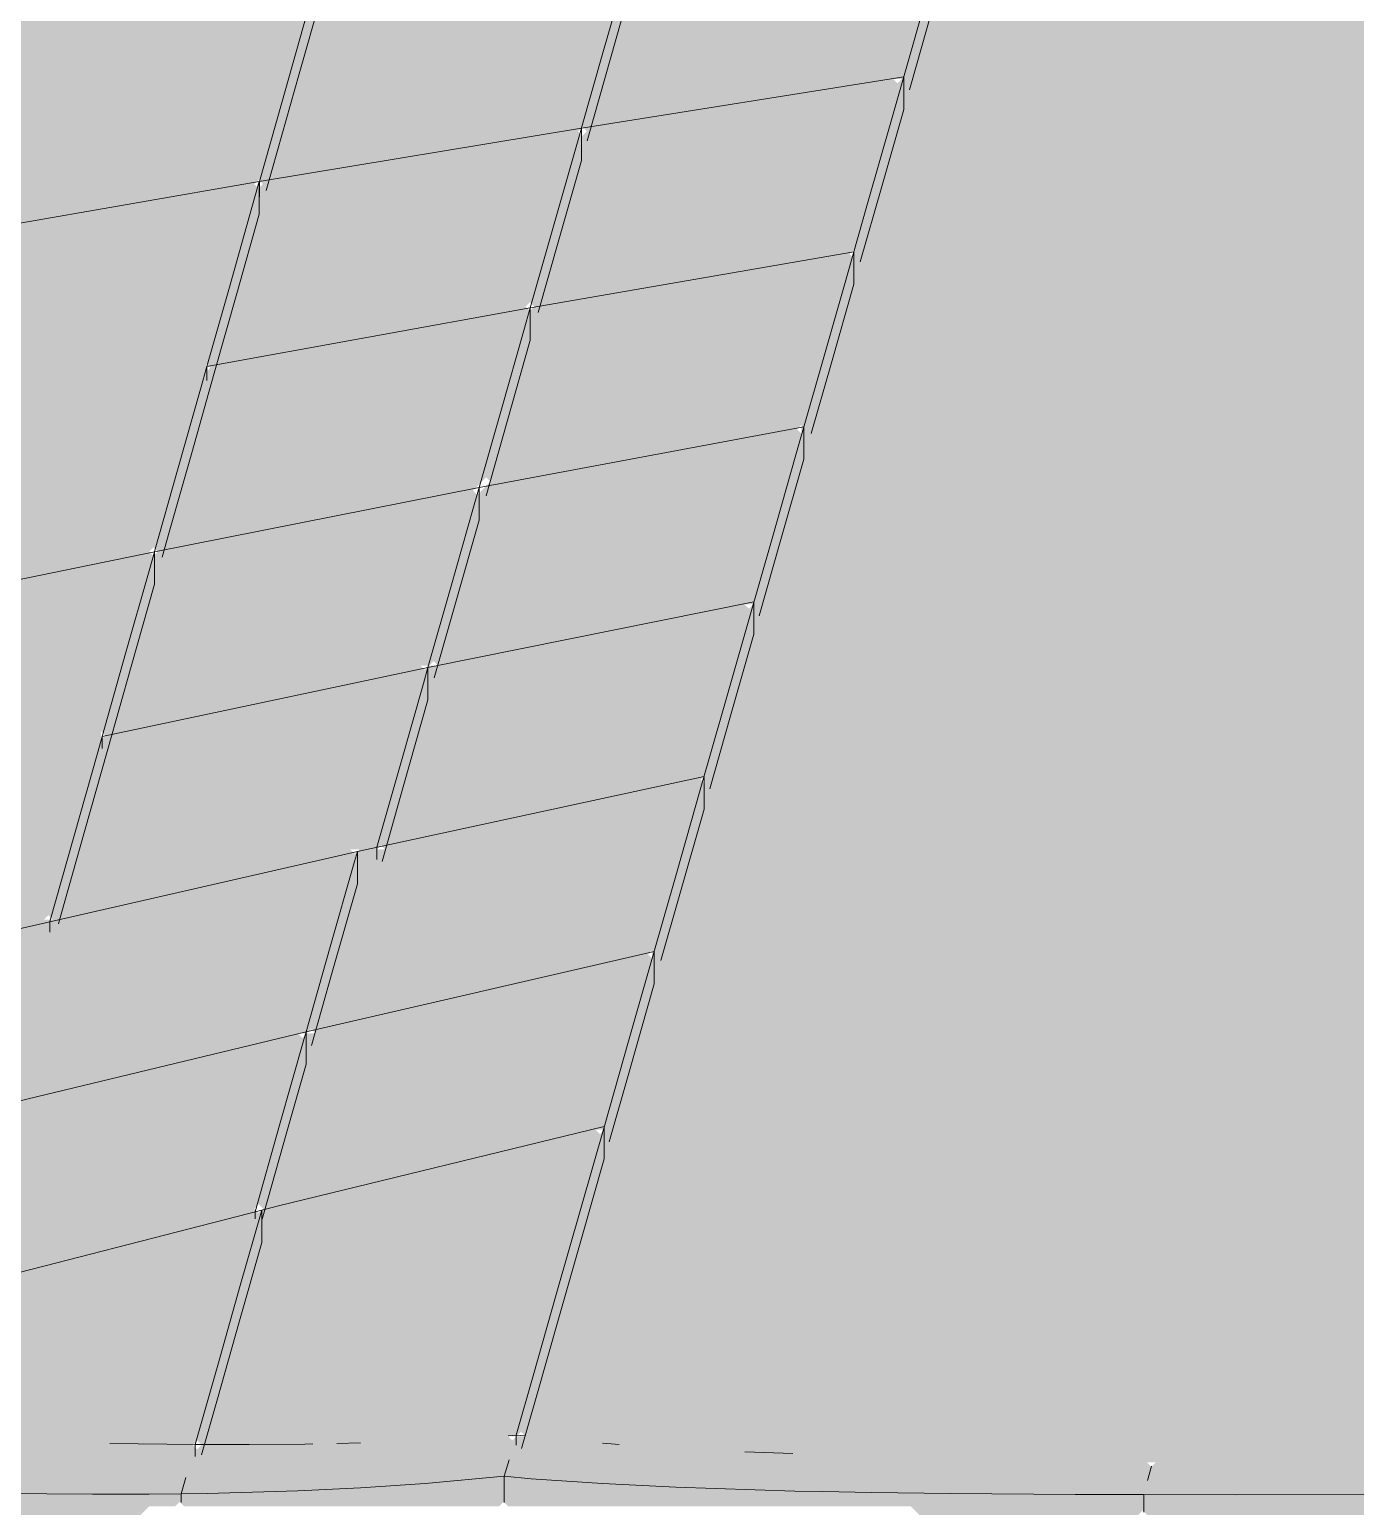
# Model space of a CAD drawing. Header units: millimetres. Extents: x 0 to 84100, y 0 to 59400.
# Drawn here: x 24483 to 25997, y 35242 to 36929 of the extents above; entities that cross this region are included whole.
import ezdxf

# ---------------------------------------------------------------- set-up
doc = ezdxf.new("R2010")
doc.units = ezdxf.units.MM
doc.layers.add('10_見えがかり', color=7, linetype='Continuous', lineweight=13)

msp = doc.modelspace()

# ---------------------------------------------------------------- hatches: boundary and pattern name
at = {"layer": '10_見えがかり', "true_color": 0xbdbdbd}
for points in [[(27194.3, 38448.1), (27194.3, 38438.1), (27184.3, 38428.1), (27184.3, 38398.1), (27174.3, 38388.1), (27174.3, 38358.1), (27164.3, 38348.1), (27164.3, 38328.1), (27154.3, 38318.1), (27154.3, 38288.1), (27144.3, 38278.1), (27144.3, 38248.1), (27134.3, 38238.1), (27134.3, 38208.1), (27124.3, 38198.1), (27124.3, 38178.1), (27114.3, 38168.1), (27114.3, 38138.1), (27104.3, 38128.1), (27104.3, 38098.1), (27094.3, 38088.1), (27094.3, 38058.1), (27084.3, 38048.1), (27084.3, 38018.1), (27074.3, 38008.1), (27074.3, 37988.1), (27064.3, 37978.1), (27064.3, 37948.1), (27054.3, 37938.1), (27054.3, 37908.1), (27044.3, 37898.1), (27044.3, 37868.1), (27034.3, 37858.1), (27034.3, 37838.1), (27024.3, 37828.1), (27024.3, 37798.1), (27014.3, 37788.1), (27014.3, 37758.1), (27004.3, 37748.1), (27004.3, 37718.1), (26994.3, 37708.1), (26994.3, 37688.1), (26984.3, 37678.1), (26984.3, 37648.1), (26974.3, 37638.1), (26974.3, 37608.1), (26964.3, 37598.1), (26964.3, 37568.1), (26954.3, 37558.1), (26954.3, 37538.1), (26944.3, 37528.1), (26944.3, 37498.1), (26934.3, 37488.1), (26934.3, 37458.1), (26924.3, 37448.1), (26924.3, 37418.1), (26914.3, 37408.1), (26914.3, 37388.1), (26904.3, 37378.1), (26904.3, 37348.1), (26894.3, 37338.1), (26894.3, 37308.1), (26884.3, 37298.1), (26884.3, 37268.1), (26874.3, 37258.1), (26874.3, 37238.1), (26864.3, 37228.1), (26864.3, 37198.1), (26854.3, 37188.1), (26854.3, 37158.1), (26844.3, 37148.1), (26844.3, 37118.1), (26834.3, 37108.1), (26834.3, 37088.1), (26824.3, 37078.1), (26824.3, 37048.1), (26814.3, 37038.1), (26814.3, 37008.1), (26804.3, 36998.1), (26804.3, 36968.1), (26794.3, 36958.1), (26794.3, 36928.1), (26784.3, 36918.1), (26784.3, 36898.1), (26774.3, 36888.1), (26774.3, 36858.1), (26764.3, 36848.1), (26764.3, 36818.1), (26754.3, 36808.1), (26754.3, 36778.1), (26744.3, 36768.1), (26744.3, 36748.1), (26734.3, 36738.1), (26734.3, 36708.1), (26724.3, 36698.1), (26724.3, 36668.1), (26714.3, 36658.1), (26714.3, 36628.1), (26704.3, 36618.1), (26704.3, 36598.1), (26694.3, 36588.1), (26694.3, 36558.1), (26684.3, 36548.1), (26684.3, 36518.1), (26674.3, 36508.1), (26674.3, 36478.1), (26664.3, 36468.1), (26664.3, 36448.1), (26654.3, 36438.1), (26654.3, 36408.1), (26644.3, 36398.1), (26644.3, 36368.1), (26634.3, 36358.1), (26634.3, 36328.1), (26624.3, 36318.1), (26624.3, 36298.1), (26614.3, 36288.1), (26614.3, 36258.1), (26604.3, 36248.1), (26604.3, 36218.1), (26594.3, 36208.1), (26594.3, 36178.1), (26584.3, 36168.1), (26584.3, 36148.1), (26574.3, 36138.1), (26574.3, 36108.1), (26564.3, 36098.1), (26564.3, 36068.1), (26554.3, 36058.1), (26554.3, 36028.1), (26544.3, 36018.1), (26544.3, 35998.1), (26534.3, 35988.1), (26534.3, 35958.1), (26524.3, 35948.1), (26524.3, 35918.1), (26514.3, 35908.1), (26514.3, 35878.1), (26504.3, 35868.1), (26504.3, 35838.1), (26494.3, 35828.1), (26494.3, 35808.1), (26484.3, 35798.1), (26484.3, 35768.1), (26474.3, 35758.1), (26474.3, 35728.1), (26464.3, 35718.1), (26464.3, 35688.1), (26454.3, 35678.1), (26454.3, 35658.1), (26444.3, 35648.1), (26444.3, 35618.1), (26434.3, 35608.1), (26434.3, 35578.1), (26424.3, 35568.1), (26424.3, 35538.1), (26414.3, 35528.1), (26414.3, 35508.1), (26404.3, 35498.1), (26404.3, 35468.1), (26394.3, 35458.1), (26394.3, 35428.1), (26384.3, 35418.1), (26389.3, 35413.1), (26399.3, 35423.1), (26499.3, 35423.1), (26509.3, 35433.1), (26539.3, 35433.1), (26544.3, 35428.1), (26534.3, 35418.1), (26534.3, 35398.1), (26524.3, 35388.1), (26524.3, 35358.1), (26514.3, 35348.1), (26514.3, 35318.1), (26499.3, 35303.1), (26219.3, 35303.1), (26209.3, 35293.1), (25589.3, 35293.1), (25579.3, 35303.1), (25249.3, 35303.1), (25239.3, 35313.1), (25109.3, 35313.1), (25099.3, 35323.1), (25049.3, 35323.1), (25044.3, 35328.1), (25044.3, 35358.1), (25054.3, 35368.1), (25054.3, 35388.1), (25064.3, 35398.1), (25064.3, 35428.1), (25074.3, 35438.1), (25074.3, 35458.1), (25084.3, 35468.1), (25084.3, 35498.1), (25094.3, 35508.1), (25094.3, 35528.1), (25104.3, 35538.1), (25104.3, 35568.1), (25114.3, 35578.1), (25114.3, 35598.1), (25124.3, 35608.1), (25124.3, 35638.1), (25134.3, 35648.1), (25134.3, 35668.1), (25144.3, 35678.1), (25144.3, 35708.1), (25154.3, 35718.1), (25154.3, 35738.1), (25164.3, 35748.1), (25164.3, 35778.1), (25174.3, 35788.1), (25174.3, 35808.1), (25184.3, 35818.1), (25184.3, 35848.1), (25194.3, 35858.1), (25194.3, 35878.1), (25204.3, 35888.1), (25204.3, 35918.1), (25214.3, 35928.1), (25214.3, 35948.1), (25224.3, 35958.1), (25224.3, 35988.1), (25234.3, 35998.1), (25234.3, 36018.1), (25244.3, 36028.1), (25244.3, 36058.1), (25254.3, 36068.1), (25254.3, 36088.1), (25264.3, 36098.1), (25264.3, 36128.1), (25274.3, 36138.1), (25274.3, 36158.1), (25284.3, 36168.1), (25284.3, 36198.1), (25294.3, 36208.1), (25294.3, 36228.1), (25304.3, 36238.1), (25304.3, 36268.1), (25314.3, 36278.1), (25314.3, 36298.1), (25324.3, 36308.1), (25324.3, 36338.1), (25334.3, 36348.1), (25334.3, 36368.1), (25344.3, 36378.1), (25344.3, 36408.1), (25354.3, 36418.1), (25354.3, 36438.1), (25364.3, 36448.1), (25364.3, 36478.1), (25374.3, 36488.1), (25374.3, 36508.1), (25384.3, 36518.1), (25384.3, 36548.1), (25394.3, 36558.1), (25394.3, 36578.1), (25404.3, 36588.1), (25404.3, 36618.1), (25414.3, 36628.1), (25414.3, 36648.1), (25424.3, 36658.1), (25424.3, 36688.1), (25434.3, 36698.1), (25434.3, 36718.1), (25444.3, 36728.1), (25444.3, 36758.1), (25454.3, 36768.1), (25454.3, 36798.1), (25464.3, 36808.1), (25464.3, 36828.1), (25474.3, 36838.1), (25474.3, 36868.1), (25484.3, 36878.1), (25484.3, 36898.1), (25494.3, 36908.1), (25494.3, 36938.1), (25504.3, 36948.1), (25504.3, 36968.1), (25514.3, 36978.1), (25514.3, 37008.1), (25524.3, 37018.1), (25524.3, 37038.1), (25534.3, 37048.1), (25534.3, 37078.1), (25544.3, 37088.1), (25544.3, 37108.1), (25554.3, 37118.1), (25554.3, 37148.1), (25564.3, 37158.1), (25564.3, 37178.1), (25574.3, 37188.1), (25574.3, 37218.1), (25584.3, 37228.1), (25584.3, 37248.1), (25594.3, 37258.1), (25594.3, 37288.1), (25604.3, 37298.1), (25604.3, 37318.1), (25614.3, 37328.1), (25614.3, 37358.1), (25624.3, 37368.1), (25624.3, 37388.1), (25634.3, 37398.1), (25634.3, 37428.1), (25644.3, 37438.1), (25644.3, 37458.1), (25654.3, 37468.1), (25654.3, 37498.1), (25664.3, 37508.1), (25664.3, 37528.1), (25674.3, 37538.1), (25674.3, 37568.1), (25684.3, 37578.1), (25684.3, 37598.1), (25694.3, 37608.1), (25694.3, 37638.1), (25704.3, 37648.1), (25704.3, 37668.1), (25714.3, 37678.1), (25714.3, 37708.1), (25724.3, 37718.1), (25724.3, 37738.1), (25734.3, 37748.1), (25734.3, 37778.1), (25744.3, 37788.1), (25744.3, 37808.1), (25754.3, 37818.1), (25754.3, 37848.1), (25764.3, 37858.1), (25764.3, 37878.1), (25774.3, 37888.1), (25774.3, 37918.1), (25784.3, 37928.1), (25784.3, 37948.1), (25794.3, 37958.1), (25794.3, 37988.1), (25804.3, 37998.1), (25804.3, 38018.1), (25814.3, 38028.1), (25814.3, 38058.1), (25824.3, 38068.1), (25824.3, 38088.1), (25834.3, 38098.1), (25834.3, 38128.1), (25844.3, 38138.1), (25844.3, 38158.1), (25854.3, 38168.1), (25854.3, 38198.1), (25864.3, 38208.1), (25864.3, 38228.1), (25874.3, 38238.1), (25874.3, 38268.1), (25884.3, 38278.1), (25884.3, 38298.1), (25894.3, 38308.1), (25894.3, 38338.1), (25904.3, 38348.1), (25904.3, 38368.1), (25914.3, 38378.1), (25914.3, 38408.1), (25924.3, 38418.1), (25924.3, 38428.1), (25929.3, 38433.1), (26169.3, 38433.1), (26179.3, 38443.1), (26909.3, 38443.1), (26919.3, 38453.1), (27189.3, 38453.1)], [(24864.3, 37168.1), (24854.3, 37158.1), (24854.3, 37128.1), (24844.3, 37118.1), (24844.3, 37098.1), (24834.3, 37088.1), (24834.3, 37058.1), (24824.3, 37048.1), (24824.3, 37018.1), (24814.3, 37008.1), (24814.3, 36988.1), (24804.3, 36978.1), (24804.3, 36948.1), (24794.3, 36938.1), (24794.3, 36918.1), (24784.3, 36908.1), (24784.3, 36878.1), (24774.3, 36868.1), (24774.3, 36848.1), (24764.3, 36838.1), (24764.3, 36808.1), (24754.3, 36798.1), (24754.3, 36778.1), (24744.3, 36768.1), (24744.3, 36758.1), (24739.3, 36753.1), (24709.3, 36753.1), (24699.3, 36743.1), (24649.3, 36743.1), (24639.3, 36733.1), (24589.3, 36733.1), (24579.3, 36723.1), (24529.3, 36723.1), (24519.3, 36713.1), (24479.3, 36713.1), (24469.3, 36703.1), (24419.3, 36703.1), (24409.3, 36693.1), (24369.3, 36693.1), (24359.3, 36683.1), (24309.3, 36683.1), (24299.3, 36673.1), (24259.3, 36673.1), (24249.3, 36663.1), (24199.3, 36663.1), (24189.3, 36653.1), (24179.3, 36653.1), (24174.3, 36658.1), (24174.3, 36688.1), (24184.3, 36698.1), (24184.3, 36718.1), (24194.3, 36728.1), (24194.3, 36758.1), (24204.3, 36768.1), (24204.3, 36788.1), (24214.3, 36798.1), (24214.3, 36828.1), (24224.3, 36838.1), (24224.3, 36858.1), (24234.3, 36868.1), (24234.3, 36898.1), (24244.3, 36908.1), (24244.3, 36928.1), (24254.3, 36938.1), (24254.3, 36968.1), (24264.3, 36978.1), (24264.3, 36998.1), (24274.3, 37008.1), (24274.3, 37038.1), (24284.3, 37048.1), (24284.3, 37068.1), (24294.3, 37078.1), (24294.3, 37088.1), (24299.3, 37093.1), (24309.3, 37093.1), (24319.3, 37103.1), (24369.3, 37103.1), (24379.3, 37113.1), (24439.3, 37113.1), (24449.3, 37123.1), (24509.3, 37123.1), (24519.3, 37133.1), (24579.3, 37133.1), (24589.3, 37143.1), (24649.3, 37143.1), (24659.3, 37153.1), (24719.3, 37153.1), (24729.3, 37163.1), (24789.3, 37163.1), (24799.3, 37173.1), (24859.3, 37173.1)], [(25534.3, 37068.1), (25534.3, 37048.1), (25524.3, 37038.1), (25524.3, 37018.1), (25514.3, 37008.1), (25514.3, 36978.1), (25504.3, 36968.1), (25504.3, 36948.1), (25494.3, 36938.1), (25494.3, 36908.1), (25484.3, 36898.1), (25484.3, 36878.1), (25479.3, 36873.1), (25439.3, 36873.1), (25429.3, 36863.1), (25379.3, 36863.1), (25369.3, 36853.1), (25319.3, 36853.1), (25309.3, 36843.1), (25249.3, 36843.1), (25239.3, 36833.1), (25189.3, 36833.1), (25179.3, 36823.1), (25129.3, 36823.1), (25119.3, 36813.1), (25114.3, 36818.1), (25114.3, 36838.1), (25124.3, 36848.1), (25124.3, 36868.1), (25134.3, 36878.1), (25134.3, 36908.1), (25144.3, 36918.1), (25144.3, 36938.1), (25154.3, 36948.1), (25154.3, 36978.1), (25164.3, 36988.1), (25164.3, 37008.1), (25179.3, 37023.1), (25209.3, 37023.1), (25219.3, 37033.1), (25279.3, 37033.1), (25289.3, 37043.1), (25349.3, 37043.1), (25359.3, 37053.1), (25419.3, 37053.1), (25429.3, 37063.1), (25489.3, 37063.1), (25499.3, 37073.1), (25529.3, 37073.1)], [(25174.3, 37018.1), (25164.3, 37008.1), (25164.3, 36988.1), (25154.3, 36978.1), (25154.3, 36948.1), (25144.3, 36938.1), (25144.3, 36918.1), (25134.3, 36908.1), (25134.3, 36878.1), (25124.3, 36868.1), (25124.3, 36848.1), (25114.3, 36838.1), (25114.3, 36818.1), (25109.3, 36813.1), (25069.3, 36813.1), (25059.3, 36803.1), (25009.3, 36803.1), (24999.3, 36793.1), (24949.3, 36793.1), (24939.3, 36783.1), (24889.3, 36783.1), (24879.3, 36773.1), (24829.3, 36773.1), (24819.3, 36763.1), (24759.3, 36763.1), (24749.3, 36753.1), (24744.3, 36758.1), (24744.3, 36768.1), (24754.3, 36778.1), (24754.3, 36798.1), (24764.3, 36808.1), (24764.3, 36838.1), (24774.3, 36848.1), (24774.3, 36868.1), (24784.3, 36878.1), (24784.3, 36908.1), (24794.3, 36918.1), (24794.3, 36938.1), (24804.3, 36948.1), (24804.3, 36958.1), (24819.3, 36973.1), (24869.3, 36973.1), (24879.3, 36983.1), (24939.3, 36983.1), (24949.3, 36993.1), (25009.3, 36993.1), (25019.3, 37003.1), (25069.3, 37003.1), (25079.3, 37013.1), (25139.3, 37013.1), (25149.3, 37023.1), (25169.3, 37023.1)], [(25474.3, 36868.1), (25474.3, 36838.1), (25464.3, 36828.1), (25464.3, 36808.1), (25454.3, 36798.1), (25454.3, 36768.1), (25444.3, 36758.1), (25444.3, 36728.1), (25434.3, 36718.1), (25434.3, 36698.1), (25424.3, 36688.1), (25424.3, 36678.1), (25419.3, 36673.1), (25389.3, 36673.1), (25379.3, 36663.1), (25329.3, 36663.1), (25319.3, 36653.1), (25269.3, 36653.1), (25259.3, 36643.1), (25209.3, 36643.1), (25199.3, 36633.1), (25159.3, 36633.1), (25149.3, 36623.1), (25099.3, 36623.1), (25089.3, 36613.1), (25059.3, 36613.1), (25054.3, 36618.1), (25064.3, 36628.1), (25064.3, 36658.1), (25074.3, 36668.1), (25074.3, 36688.1), (25084.3, 36698.1), (25084.3, 36728.1), (25094.3, 36738.1), (25094.3, 36768.1), (25104.3, 36778.1), (25104.3, 36798.1), (25129.3, 36823.1), (25179.3, 36823.1), (25189.3, 36833.1), (25239.3, 36833.1), (25249.3, 36843.1), (25309.3, 36843.1), (25319.3, 36853.1), (25369.3, 36853.1), (25379.3, 36863.1), (25429.3, 36863.1), (25439.3, 36873.1), (25469.3, 36873.1)], [(25114.3, 36808.1), (25104.3, 36798.1), (25104.3, 36778.1), (25094.3, 36768.1), (25094.3, 36738.1), (25084.3, 36728.1), (25084.3, 36698.1), (25074.3, 36688.1), (25074.3, 36668.1), (25064.3, 36658.1), (25064.3, 36628.1), (25049.3, 36613.1), (25039.3, 36613.1), (25029.3, 36603.1), (24989.3, 36603.1), (24979.3, 36593.1), (24929.3, 36593.1), (24919.3, 36583.1), (24879.3, 36583.1), (24869.3, 36573.1), (24819.3, 36573.1), (24809.3, 36563.1), (24769.3, 36563.1), (24759.3, 36553.1), (24709.3, 36553.1), (24699.3, 36543.1), (24689.3, 36543.1), (24684.3, 36548.1), (24684.3, 36558.1), (24694.3, 36568.1), (24694.3, 36588.1), (24704.3, 36598.1), (24704.3, 36628.1), (24714.3, 36638.1), (24714.3, 36658.1), (24724.3, 36668.1), (24724.3, 36698.1), (24734.3, 36708.1), (24734.3, 36728.1), (24744.3, 36738.1), (24744.3, 36748.1), (24759.3, 36763.1), (24819.3, 36763.1), (24829.3, 36773.1), (24879.3, 36773.1), (24889.3, 36783.1), (24939.3, 36783.1), (24949.3, 36793.1), (24999.3, 36793.1), (25009.3, 36803.1), (25059.3, 36803.1), (25069.3, 36813.1), (25109.3, 36813.1)], [(24744.3, 36748.1), (24744.3, 36738.1), (24734.3, 36728.1), (24734.3, 36708.1), (24724.3, 36698.1), (24724.3, 36668.1), (24714.3, 36658.1), (24714.3, 36638.1), (24704.3, 36628.1), (24704.3, 36598.1), (24694.3, 36588.1), (24694.3, 36568.1), (24684.3, 36558.1), (24684.3, 36528.1), (24674.3, 36518.1), (24674.3, 36488.1), (24664.3, 36478.1), (24664.3, 36458.1), (24654.3, 36448.1), (24654.3, 36418.1), (24644.3, 36408.1), (24644.3, 36388.1), (24634.3, 36378.1), (24634.3, 36348.1), (24619.3, 36333.1), (24609.3, 36333.1), (24599.3, 36323.1), (24559.3, 36323.1), (24549.3, 36313.1), (24509.3, 36313.1), (24499.3, 36303.1), (24459.3, 36303.1), (24449.3, 36293.1), (24409.3, 36293.1), (24399.3, 36283.1), (24359.3, 36283.1), (24349.3, 36273.1), (24319.3, 36273.1), (24309.3, 36263.1), (24269.3, 36263.1), (24259.3, 36253.1), (24219.3, 36253.1), (24209.3, 36243.1), (24179.3, 36243.1), (24169.3, 36233.1), (24129.3, 36233.1), (24119.3, 36223.1), (24079.3, 36223.1), (24069.3, 36213.1), (24049.3, 36213.1), (24044.3, 36218.1), (24044.3, 36228.1), (24054.3, 36238.1), (24054.3, 36258.1), (24064.3, 36268.1), (24064.3, 36298.1), (24074.3, 36308.1), (24074.3, 36328.1), (24084.3, 36338.1), (24084.3, 36368.1), (24094.3, 36378.1), (24094.3, 36398.1), (24104.3, 36408.1), (24104.3, 36438.1), (24114.3, 36448.1), (24114.3, 36468.1), (24124.3, 36478.1), (24124.3, 36508.1), (24134.3, 36518.1), (24134.3, 36538.1), (24144.3, 36548.1), (24144.3, 36578.1), (24154.3, 36588.1), (24154.3, 36618.1), (24164.3, 36628.1), (24164.3, 36648.1), (24169.3, 36653.1), (24189.3, 36653.1), (24199.3, 36663.1), (24249.3, 36663.1), (24259.3, 36673.1), (24299.3, 36673.1), (24309.3, 36683.1), (24359.3, 36683.1), (24369.3, 36693.1), (24409.3, 36693.1), (24419.3, 36703.1), (24469.3, 36703.1), (24479.3, 36713.1), (24519.3, 36713.1), (24529.3, 36723.1), (24579.3, 36723.1), (24589.3, 36733.1), (24639.3, 36733.1), (24649.3, 36743.1), (24699.3, 36743.1), (24709.3, 36753.1), (24739.3, 36753.1)], [(25424.3, 36668.1), (25424.3, 36658.1), (25414.3, 36648.1), (25414.3, 36628.1), (25404.3, 36618.1), (25404.3, 36588.1), (25394.3, 36578.1), (25394.3, 36558.1), (25384.3, 36548.1), (25384.3, 36518.1), (25374.3, 36508.1), (25374.3, 36488.1), (25359.3, 36473.1), (25329.3, 36473.1), (25319.3, 36463.1), (25279.3, 36463.1), (25269.3, 36453.1), (25229.3, 36453.1), (25219.3, 36443.1), (25169.3, 36443.1), (25159.3, 36433.1), (25119.3, 36433.1), (25109.3, 36423.1), (25069.3, 36423.1), (25059.3, 36413.1), (25009.3, 36413.1), (25004.3, 36418.1), (25004.3, 36448.1), (25014.3, 36458.1), (25014.3, 36478.1), (25024.3, 36488.1), (25024.3, 36518.1), (25034.3, 36528.1), (25034.3, 36548.1), (25044.3, 36558.1), (25044.3, 36588.1), (25054.3, 36598.1), (25054.3, 36608.1), (25059.3, 36613.1), (25089.3, 36613.1), (25099.3, 36623.1), (25149.3, 36623.1), (25159.3, 36633.1), (25199.3, 36633.1), (25209.3, 36643.1), (25259.3, 36643.1), (25269.3, 36653.1), (25319.3, 36653.1), (25329.3, 36663.1), (25379.3, 36663.1), (25389.3, 36673.1), (25419.3, 36673.1)], [(25054.3, 36608.1), (25054.3, 36598.1), (25044.3, 36588.1), (25044.3, 36558.1), (25034.3, 36548.1), (25034.3, 36528.1), (25024.3, 36518.1), (25024.3, 36488.1), (25014.3, 36478.1), (25014.3, 36458.1), (25004.3, 36448.1), (25004.3, 36418.1), (24989.3, 36403.1), (24959.3, 36403.1), (24949.3, 36393.1), (24909.3, 36393.1), (24899.3, 36383.1), (24859.3, 36383.1), (24849.3, 36373.1), (24809.3, 36373.1), (24799.3, 36363.1), (24759.3, 36363.1), (24749.3, 36353.1), (24709.3, 36353.1), (24699.3, 36343.1), (24659.3, 36343.1), (24649.3, 36333.1), (24629.3, 36333.1), (24624.3, 36338.1), (24634.3, 36348.1), (24634.3, 36378.1), (24644.3, 36388.1), (24644.3, 36408.1), (24654.3, 36418.1), (24654.3, 36448.1), (24664.3, 36458.1), (24664.3, 36478.1), (24674.3, 36488.1), (24674.3, 36518.1), (24684.3, 36528.1), (24684.3, 36538.1), (24689.3, 36543.1), (24699.3, 36543.1), (24709.3, 36553.1), (24759.3, 36553.1), (24769.3, 36563.1), (24809.3, 36563.1), (24819.3, 36573.1), (24869.3, 36573.1), (24879.3, 36583.1), (24919.3, 36583.1), (24929.3, 36593.1), (24979.3, 36593.1), (24989.3, 36603.1), (25029.3, 36603.1), (25039.3, 36613.1), (25049.3, 36613.1)], [(25364.3, 36468.1), (25364.3, 36448.1), (25354.3, 36438.1), (25354.3, 36418.1), (25344.3, 36408.1), (25344.3, 36378.1), (25334.3, 36368.1), (25334.3, 36348.1), (25324.3, 36338.1), (25324.3, 36308.1), (25314.3, 36298.1), (25314.3, 36278.1), (25309.3, 36273.1), (25279.3, 36273.1), (25269.3, 36263.1), (25229.3, 36263.1), (25219.3, 36253.1), (25179.3, 36253.1), (25169.3, 36243.1), (25129.3, 36243.1), (25119.3, 36233.1), (25079.3, 36233.1), (25069.3, 36223.1), (25029.3, 36223.1), (25019.3, 36213.1), (24979.3, 36213.1), (24969.3, 36203.1), (24949.3, 36203.1), (24944.3, 36208.1), (24944.3, 36238.1), (24954.3, 36248.1), (24954.3, 36268.1), (24964.3, 36278.1), (24964.3, 36308.1), (24974.3, 36318.1), (24974.3, 36338.1), (24984.3, 36348.1), (24984.3, 36378.1), (24994.3, 36388.1), (24994.3, 36398.1), (25009.3, 36413.1), (25059.3, 36413.1), (25069.3, 36423.1), (25109.3, 36423.1), (25119.3, 36433.1), (25159.3, 36433.1), (25169.3, 36443.1), (25219.3, 36443.1), (25229.3, 36453.1), (25269.3, 36453.1), (25279.3, 36463.1), (25319.3, 36463.1), (25329.3, 36473.1), (25359.3, 36473.1)], [(24994.3, 36398.1), (24994.3, 36388.1), (24984.3, 36378.1), (24984.3, 36348.1), (24974.3, 36338.1), (24974.3, 36318.1), (24964.3, 36308.1), (24964.3, 36278.1), (24954.3, 36268.1), (24954.3, 36248.1), (24944.3, 36238.1), (24944.3, 36208.1), (24939.3, 36203.1), (24929.3, 36203.1), (24919.3, 36193.1), (24879.3, 36193.1), (24869.3, 36183.1), (24839.3, 36183.1), (24829.3, 36173.1), (24789.3, 36173.1), (24779.3, 36163.1), (24739.3, 36163.1), (24729.3, 36153.1), (24689.3, 36153.1), (24679.3, 36143.1), (24649.3, 36143.1), (24639.3, 36133.1), (24599.3, 36133.1), (24589.3, 36123.1), (24569.3, 36123.1), (24564.3, 36128.1), (24574.3, 36138.1), (24574.3, 36168.1), (24584.3, 36178.1), (24584.3, 36198.1), (24594.3, 36208.1), (24594.3, 36238.1), (24604.3, 36248.1), (24604.3, 36268.1), (24614.3, 36278.1), (24614.3, 36308.1), (24624.3, 36318.1), (24624.3, 36328.1), (24629.3, 36333.1), (24649.3, 36333.1), (24659.3, 36343.1), (24699.3, 36343.1), (24709.3, 36353.1), (24749.3, 36353.1), (24759.3, 36363.1), (24799.3, 36363.1), (24809.3, 36373.1), (24849.3, 36373.1), (24859.3, 36383.1), (24899.3, 36383.1), (24909.3, 36393.1), (24949.3, 36393.1), (24959.3, 36403.1), (24989.3, 36403.1)], [(24624.3, 36328.1), (24624.3, 36318.1), (24614.3, 36308.1), (24614.3, 36278.1), (24604.3, 36268.1), (24604.3, 36248.1), (24594.3, 36238.1), (24594.3, 36208.1), (24584.3, 36198.1), (24584.3, 36178.1), (24574.3, 36168.1), (24574.3, 36138.1), (24564.3, 36128.1), (24564.3, 36108.1), (24554.3, 36098.1), (24554.3, 36068.1), (24544.3, 36058.1), (24544.3, 36038.1), (24534.3, 36028.1), (24534.3, 35998.1), (24524.3, 35988.1), (24524.3, 35968.1), (24514.3, 35958.1), (24514.3, 35928.1), (24489.3, 35903.1), (24459.3, 35903.1), (24449.3, 35893.1), (24419.3, 35893.1), (24409.3, 35883.1), (24369.3, 35883.1), (24359.3, 35873.1), (24329.3, 35873.1), (24319.3, 35863.1), (24289.3, 35863.1), (24279.3, 35853.1), (24249.3, 35853.1), (24239.3, 35843.1), (24209.3, 35843.1), (24199.3, 35833.1), (24169.3, 35833.1), (24159.3, 35823.1), (24129.3, 35823.1), (24119.3, 35813.1), (24079.3, 35813.1), (24069.3, 35803.1), (24039.3, 35803.1), (24029.3, 35793.1), (23999.3, 35793.1), (23989.3, 35783.1), (23959.3, 35783.1), (23949.3, 35773.1), (23929.3, 35773.1), (23924.3, 35778.1), (23924.3, 35798.1), (23934.3, 35808.1), (23934.3, 35838.1), (23944.3, 35848.1), (23944.3, 35868.1), (23954.3, 35878.1), (23954.3, 35908.1), (23964.3, 35918.1), (23964.3, 35948.1), (23974.3, 35958.1), (23974.3, 35978.1), (23984.3, 35988.1), (23984.3, 36018.1), (23994.3, 36028.1), (23994.3, 36048.1), (24004.3, 36058.1), (24004.3, 36088.1), (24014.3, 36098.1), (24014.3, 36118.1), (24024.3, 36128.1), (24024.3, 36158.1), (24034.3, 36168.1), (24034.3, 36188.1), (24044.3, 36198.1), (24044.3, 36208.1), (24049.3, 36213.1), (24069.3, 36213.1), (24079.3, 36223.1), (24119.3, 36223.1), (24129.3, 36233.1), (24169.3, 36233.1), (24179.3, 36243.1), (24209.3, 36243.1), (24219.3, 36253.1), (24259.3, 36253.1), (24269.3, 36263.1), (24309.3, 36263.1), (24319.3, 36273.1), (24349.3, 36273.1), (24359.3, 36283.1), (24399.3, 36283.1), (24409.3, 36293.1), (24449.3, 36293.1), (24459.3, 36303.1), (24499.3, 36303.1), (24509.3, 36313.1), (24549.3, 36313.1), (24559.3, 36323.1), (24599.3, 36323.1), (24609.3, 36333.1), (24619.3, 36333.1)], [(25304.3, 36268.1), (25304.3, 36238.1), (25294.3, 36228.1), (25294.3, 36208.1), (25284.3, 36198.1), (25284.3, 36168.1), (25274.3, 36158.1), (25274.3, 36138.1), (25264.3, 36128.1), (25264.3, 36098.1), (25254.3, 36088.1), (25254.3, 36078.1), (25249.3, 36073.1), (25219.3, 36073.1), (25209.3, 36063.1), (25169.3, 36063.1), (25159.3, 36053.1), (25129.3, 36053.1), (25119.3, 36043.1), (25079.3, 36043.1), (25069.3, 36033.1), (25039.3, 36033.1), (25029.3, 36023.1), (24989.3, 36023.1), (24979.3, 36013.1), (24939.3, 36013.1), (24929.3, 36003.1), (24899.3, 36003.1), (24889.3, 35993.1), (24884.3, 35998.1), (24884.3, 36028.1), (24894.3, 36038.1), (24894.3, 36058.1), (24904.3, 36068.1), (24904.3, 36098.1), (24914.3, 36108.1), (24914.3, 36128.1), (24924.3, 36138.1), (24924.3, 36168.1), (24934.3, 36178.1), (24934.3, 36198.1), (24939.3, 36203.1), (24969.3, 36203.1), (24979.3, 36213.1), (25019.3, 36213.1), (25029.3, 36223.1), (25069.3, 36223.1), (25079.3, 36233.1), (25119.3, 36233.1), (25129.3, 36243.1), (25169.3, 36243.1), (25179.3, 36253.1), (25219.3, 36253.1), (25229.3, 36263.1), (25269.3, 36263.1), (25279.3, 36273.1), (25299.3, 36273.1)], [(24934.3, 36198.1), (24934.3, 36178.1), (24924.3, 36168.1), (24924.3, 36138.1), (24914.3, 36128.1), (24914.3, 36108.1), (24904.3, 36098.1), (24904.3, 36068.1), (24894.3, 36058.1), (24894.3, 36038.1), (24884.3, 36028.1), (24884.3, 35998.1), (24879.3, 35993.1), (24849.3, 35993.1), (24839.3, 35983.1), (24809.3, 35983.1), (24799.3, 35973.1), (24759.3, 35973.1), (24749.3, 35963.1), (24719.3, 35963.1), (24709.3, 35953.1), (24679.3, 35953.1), (24669.3, 35943.1), (24629.3, 35943.1), (24619.3, 35933.1), (24589.3, 35933.1), (24579.3, 35923.1), (24549.3, 35923.1), (24539.3, 35913.1), (24509.3, 35913.1), (24504.3, 35918.1), (24514.3, 35928.1), (24514.3, 35958.1), (24524.3, 35968.1), (24524.3, 35988.1), (24534.3, 35998.1), (24534.3, 36028.1), (24544.3, 36038.1), (24544.3, 36058.1), (24554.3, 36068.1), (24554.3, 36098.1), (24564.3, 36108.1), (24564.3, 36118.1), (24569.3, 36123.1), (24589.3, 36123.1), (24599.3, 36133.1), (24639.3, 36133.1), (24649.3, 36143.1), (24679.3, 36143.1), (24689.3, 36153.1), (24729.3, 36153.1), (24739.3, 36163.1), (24779.3, 36163.1), (24789.3, 36173.1), (24829.3, 36173.1), (24839.3, 36183.1), (24869.3, 36183.1), (24879.3, 36193.1), (24919.3, 36193.1), (24929.3, 36203.1)], [(25254.3, 36068.1), (25244.3, 36058.1), (25244.3, 36028.1), (25234.3, 36018.1), (25234.3, 35998.1), (25224.3, 35988.1), (25224.3, 35958.1), (25214.3, 35948.1), (25214.3, 35928.1), (25204.3, 35918.1), (25204.3, 35888.1), (25189.3, 35873.1), (25169.3, 35873.1), (25159.3, 35863.1), (25119.3, 35863.1), (25109.3, 35853.1), (25079.3, 35853.1), (25069.3, 35843.1), (25039.3, 35843.1), (25029.3, 35833.1), (24989.3, 35833.1), (24979.3, 35823.1), (24949.3, 35823.1), (24939.3, 35813.1), (24899.3, 35813.1), (24889.3, 35803.1), (24859.3, 35803.1), (24849.3, 35793.1), (24819.3, 35793.1), (24809.3, 35783.1), (24804.3, 35788.1), (24804.3, 35818.1), (24814.3, 35828.1), (24814.3, 35848.1), (24824.3, 35858.1), (24824.3, 35888.1), (24834.3, 35898.1), (24834.3, 35918.1), (24844.3, 35928.1), (24844.3, 35958.1), (24854.3, 35968.1), (24854.3, 35988.1), (24859.3, 35993.1), (24889.3, 35993.1), (24899.3, 36003.1), (24929.3, 36003.1), (24939.3, 36013.1), (24979.3, 36013.1), (24989.3, 36023.1), (25029.3, 36023.1), (25039.3, 36033.1), (25069.3, 36033.1), (25079.3, 36043.1), (25119.3, 36043.1), (25129.3, 36053.1), (25159.3, 36053.1), (25169.3, 36063.1), (25209.3, 36063.1), (25219.3, 36073.1), (25249.3, 36073.1)], [(24854.3, 35988.1), (24854.3, 35968.1), (24844.3, 35958.1), (24844.3, 35928.1), (24834.3, 35918.1), (24834.3, 35898.1), (24824.3, 35888.1), (24824.3, 35858.1), (24814.3, 35848.1), (24814.3, 35828.1), (24804.3, 35818.1), (24804.3, 35788.1), (24799.3, 35783.1), (24779.3, 35783.1), (24769.3, 35773.1), (24729.3, 35773.1), (24719.3, 35763.1), (24689.3, 35763.1), (24679.3, 35753.1), (24649.3, 35753.1), (24639.3, 35743.1), (24609.3, 35743.1), (24599.3, 35733.1), (24569.3, 35733.1), (24559.3, 35723.1), (24529.3, 35723.1), (24519.3, 35713.1), (24489.3, 35713.1), (24479.3, 35703.1), (24449.3, 35703.1), (24439.3, 35693.1), (24409.3, 35693.1), (24404.3, 35698.1), (24404.3, 35708.1), (24414.3, 35718.1), (24414.3, 35748.1), (24424.3, 35758.1), (24424.3, 35778.1), (24434.3, 35788.1), (24434.3, 35818.1), (24444.3, 35828.1), (24444.3, 35858.1), (24454.3, 35868.1), (24454.3, 35888.1), (24469.3, 35903.1), (24489.3, 35903.1), (24499.3, 35913.1), (24539.3, 35913.1), (24549.3, 35923.1), (24579.3, 35923.1), (24589.3, 35933.1), (24619.3, 35933.1), (24629.3, 35943.1), (24669.3, 35943.1), (24679.3, 35953.1), (24709.3, 35953.1), (24719.3, 35963.1), (24749.3, 35963.1), (24759.3, 35973.1), (24799.3, 35973.1), (24809.3, 35983.1), (24839.3, 35983.1), (24849.3, 35993.1)], [(25194.3, 35868.1), (25194.3, 35858.1), (25184.3, 35848.1), (25184.3, 35818.1), (25174.3, 35808.1), (25174.3, 35788.1), (25164.3, 35778.1), (25164.3, 35748.1), (25154.3, 35738.1), (25154.3, 35718.1), (25144.3, 35708.1), (25144.3, 35678.1), (25139.3, 35673.1), (25109.3, 35673.1), (25099.3, 35663.1), (25069.3, 35663.1), (25059.3, 35653.1), (25029.3, 35653.1), (25019.3, 35643.1), (24989.3, 35643.1), (24979.3, 35633.1), (24949.3, 35633.1), (24939.3, 35623.1), (24899.3, 35623.1), (24889.3, 35613.1), (24859.3, 35613.1), (24849.3, 35603.1), (24819.3, 35603.1), (24809.3, 35593.1), (24779.3, 35593.1), (24769.3, 35583.1), (24749.3, 35583.1), (24744.3, 35588.1), (24744.3, 35608.1), (24754.3, 35618.1), (24754.3, 35638.1), (24764.3, 35648.1), (24764.3, 35678.1), (24774.3, 35688.1), (24774.3, 35708.1), (24784.3, 35718.1), (24784.3, 35748.1), (24794.3, 35758.1), (24794.3, 35778.1), (24799.3, 35783.1), (24809.3, 35783.1), (24819.3, 35793.1), (24849.3, 35793.1), (24859.3, 35803.1), (24889.3, 35803.1), (24899.3, 35813.1), (24939.3, 35813.1), (24949.3, 35823.1), (24979.3, 35823.1), (24989.3, 35833.1), (25029.3, 35833.1), (25039.3, 35843.1), (25069.3, 35843.1), (25079.3, 35853.1), (25109.3, 35853.1), (25119.3, 35863.1), (25159.3, 35863.1), (25169.3, 35873.1), (25189.3, 35873.1)], [(24794.3, 35778.1), (24794.3, 35758.1), (24784.3, 35748.1), (24784.3, 35718.1), (24774.3, 35708.1), (24774.3, 35688.1), (24764.3, 35678.1), (24764.3, 35648.1), (24754.3, 35638.1), (24754.3, 35618.1), (24744.3, 35608.1), (24744.3, 35588.1), (24729.3, 35573.1), (24699.3, 35573.1), (24689.3, 35563.1), (24659.3, 35563.1), (24649.3, 35553.1), (24619.3, 35553.1), (24609.3, 35543.1), (24589.3, 35543.1), (24579.3, 35533.1), (24549.3, 35533.1), (24539.3, 35523.1), (24509.3, 35523.1), (24499.3, 35513.1), (24469.3, 35513.1), (24459.3, 35503.1), (24429.3, 35503.1), (24419.3, 35493.1), (24389.3, 35493.1), (24379.3, 35483.1), (24349.3, 35483.1), (24344.3, 35488.1), (24344.3, 35498.1), (24354.3, 35508.1), (24354.3, 35538.1), (24364.3, 35548.1), (24364.3, 35568.1), (24374.3, 35578.1), (24374.3, 35608.1), (24384.3, 35618.1), (24384.3, 35638.1), (24394.3, 35648.1), (24394.3, 35678.1), (24409.3, 35693.1), (24439.3, 35693.1), (24449.3, 35703.1), (24479.3, 35703.1), (24489.3, 35713.1), (24519.3, 35713.1), (24529.3, 35723.1), (24559.3, 35723.1), (24569.3, 35733.1), (24599.3, 35733.1), (24609.3, 35743.1), (24639.3, 35743.1), (24649.3, 35753.1), (24679.3, 35753.1), (24689.3, 35763.1), (24719.3, 35763.1), (24729.3, 35773.1), (24769.3, 35773.1), (24779.3, 35783.1), (24789.3, 35783.1)], [(25134.3, 35668.1), (25134.3, 35648.1), (25124.3, 35638.1), (25124.3, 35608.1), (25114.3, 35598.1), (25114.3, 35578.1), (25104.3, 35568.1), (25104.3, 35538.1), (25094.3, 35528.1), (25094.3, 35508.1), (25084.3, 35498.1), (25084.3, 35468.1), (25074.3, 35458.1), (25074.3, 35438.1), (25064.3, 35428.1), (25064.3, 35398.1), (25054.3, 35388.1), (25054.3, 35368.1), (25044.3, 35358.1), (25044.3, 35328.1), (25039.3, 35323.1), (24939.3, 35323.1), (24929.3, 35313.1), (24679.3, 35313.1), (24674.3, 35318.1), (24674.3, 35338.1), (24684.3, 35348.1), (24684.3, 35368.1), (24694.3, 35378.1), (24694.3, 35408.1), (24704.3, 35418.1), (24704.3, 35438.1), (24714.3, 35448.1), (24714.3, 35478.1), (24724.3, 35488.1), (24724.3, 35508.1), (24734.3, 35518.1), (24734.3, 35548.1), (24744.3, 35558.1), (24744.3, 35578.1), (24749.3, 35583.1), (24769.3, 35583.1), (24779.3, 35593.1), (24809.3, 35593.1), (24819.3, 35603.1), (24849.3, 35603.1), (24859.3, 35613.1), (24889.3, 35613.1), (24899.3, 35623.1), (24939.3, 35623.1), (24949.3, 35633.1), (24979.3, 35633.1), (24989.3, 35643.1), (25019.3, 35643.1), (25029.3, 35653.1), (25059.3, 35653.1), (25069.3, 35663.1), (25099.3, 35663.1), (25109.3, 35673.1), (25129.3, 35673.1)], [(24744.3, 35578.1), (24744.3, 35558.1), (24734.3, 35548.1), (24734.3, 35518.1), (24724.3, 35508.1), (24724.3, 35488.1), (24714.3, 35478.1), (24714.3, 35448.1), (24704.3, 35438.1), (24704.3, 35418.1), (24694.3, 35408.1), (24694.3, 35378.1), (24684.3, 35368.1), (24684.3, 35348.1), (24674.3, 35338.1), (24674.3, 35318.1), (24669.3, 35313.1), (24319.3, 35313.1), (24314.3, 35318.1), (24314.3, 35338.1), (24324.3, 35348.1), (24324.3, 35378.1), (24334.3, 35388.1), (24334.3, 35418.1), (24344.3, 35428.1), (24344.3, 35448.1), (24354.3, 35458.1), (24354.3, 35478.1), (24359.3, 35483.1), (24379.3, 35483.1), (24389.3, 35493.1), (24419.3, 35493.1), (24429.3, 35503.1), (24459.3, 35503.1), (24469.3, 35513.1), (24499.3, 35513.1), (24509.3, 35523.1), (24539.3, 35523.1), (24549.3, 35533.1), (24579.3, 35533.1), (24589.3, 35543.1), (24609.3, 35543.1), (24619.3, 35553.1), (24649.3, 35553.1), (24659.3, 35563.1), (24689.3, 35563.1), (24699.3, 35573.1), (24729.3, 35573.1), (24739.3, 35583.1)], [(24674.3, 35308.1), (24664.3, 35298.1), (24664.3, 35278.1), (24654.3, 35268.1), (24654.3, 35248.1), (24649.3, 35243.1), (24619.3, 35243.1), (24609.3, 35233.1), (24379.3, 35233.1), (24369.3, 35243.1), (24299.3, 35243.1), (24294.3, 35248.1), (24294.3, 35268.1), (24304.3, 35278.1), (24304.3, 35308.1), (24309.3, 35313.1), (24669.3, 35313.1)], [(25034.3, 35318.1), (25034.3, 35298.1), (25024.3, 35288.1), (25024.3, 35248.1), (25019.3, 35243.1), (24659.3, 35243.1), (24654.3, 35248.1), (24654.3, 35268.1), (24664.3, 35278.1), (24664.3, 35298.1), (24679.3, 35313.1), (24929.3, 35313.1), (24939.3, 35323.1), (25029.3, 35323.1)], [(25109.3, 35313.1), (25239.3, 35313.1), (25249.3, 35303.1), (25579.3, 35303.1), (25589.3, 35293.1), (25759.3, 35293.1), (25764.3, 35288.1), (25764.3, 35278.1), (25754.3, 35268.1), (25754.3, 35238.1), (25749.3, 35233.1), (25499.3, 35233.1), (25489.3, 35243.1), (25029.3, 35243.1), (25024.3, 35248.1), (25024.3, 35288.1), (25034.3, 35298.1), (25034.3, 35318.1), (25039.3, 35323.1), (25099.3, 35323.1)], [(26504.3, 35298.1), (26504.3, 35278.1), (26494.3, 35268.1), (26494.3, 35248.1), (26489.3, 35243.1), (26089.3, 35243.1), (26079.3, 35233.1), (25759.3, 35233.1), (25754.3, 35238.1), (25754.3, 35268.1), (25764.3, 35278.1), (25764.3, 35288.1), (25769.3, 35293.1), (26209.3, 35293.1), (26219.3, 35303.1), (26499.3, 35303.1)]]:
    msp.add_hatch(color=8, dxfattribs=at).paths.add_polyline_path(points)

# ---------------------------------------------------------------- linework, layer by layer
at = {"layer": '10_見えがかり'}
for points in [[(24193.9, 36740.7), (24218.7, 36828.2), (24243.5, 36915.7), (24268.4, 37003.2), (24293.2, 37090.7), (24294.6, 37095.6), (24578.9, 37137.7), (24864.8, 37178.3), (24864.8, 37141.3), (24840.1, 37053.7), (24815.3, 36966.2), (24790.6, 36878.7), (24765.9, 36791.2), (24752.9, 36745.5)], [(25113.3, 36799.4), (25113.3, 36817.1), (25137.8, 36903), (25162.2, 36989), (25171.7, 37022.4), (25538.4, 37075), (25538.4, 37038), (25513.8, 36952), (25489.3, 36866), (25487.8, 36860.7)], [(24745.4, 36738.7), (24745.4, 36755.8), (24770.5, 36844.7), (24795.6, 36933.5), (24805.1, 36967), (25171.7, 37022.4), (25171.7, 36985.4), (25146.5, 36896.5), (25121.2, 36807.7), (25119.7, 36802.3)], [(25057.9, 35391.9), (25085.2, 35487.6), (25112.5, 35583.2), (25139.8, 35678.8), (25167.1, 35774.4), (25194.4, 35870.1), (25221.7, 35965.7), (25249, 36061.3), (25276.3, 36156.9), (25303.6, 36252.6), (25330.9, 36348.2), (25358.2, 36443.8), (25385.5, 36539.4), (25412.8, 36635.1), (25440.1, 36730.7), (25467.4, 36826.3), (25522, 37017.6)], [(25054.8, 36598.8), (25054.8, 36611.7), (25079.8, 36699.5), (25104.8, 36787.4), (25113.2, 36817), (25481.3, 36875.3), (25481.3, 36838.3), (25456.3, 36750.4), (25431.7, 36664.3)], [(24685.4, 36528.7), (24685.4, 36544.5), (24711, 36635.4), (24736.7, 36726.2), (24745.1, 36755.8), (25113.2, 36817), (25113.2, 36780), (25087.4, 36689.2), (25063.8, 36606.4)], [(24069.4, 36301.4), (24095.2, 36392.3), (24120.9, 36483.2), (24146.7, 36574), (24169.1, 36653.2), (24232.4, 36664.9), (24456.4, 36705.5), (24745.1, 36755.8), (24745.1, 36718.8), (24719.4, 36627.9), (24693.7, 36537), (24668, 36446.2), (24642.3, 36355.3), (24634.3, 36326.9)], [(24996.4, 36404.8), (24996.4, 36406.4), (25021.9, 36496.1), (25047.5, 36585.8), (25054.8, 36611.7), (25424.3, 36675.5), (25424.3, 36638.5), (25398.7, 36548.8), (25375.7, 36468.3)], [(24625.6, 36318.6), (24625.6, 36333.3), (24651.9, 36426.1), (24678.1, 36518.9), (24685.4, 36544.5), (25054.8, 36611.7), (25054.8, 36574.7), (25028.4, 36481.9), (25004.3, 36396.9)], [(24937.9, 36193.3), (24937.9, 36201), (24964, 36292.6), (24990, 36384.2), (24996.3, 36406.3), (25367.3, 36475.8), (25367.3, 36438.8), (25341.1, 36347.2), (25316.2, 36259.8)], [(24565.6, 36108.6), (24565.6, 36122), (24592.4, 36216.8), (24619.2, 36311.5), (24625.3, 36333.2), (24996.3, 36406.3), (24996.3, 36369.3), (24969.3, 36274.5), (24945.1, 36189.3)], [(23918.3, 35767.8), (23944.9, 35862.1), (23971.6, 35956.3), (23998.3, 36050.5), (24025, 36144.8), (24043.7, 36210.6), (24174, 36239), (24333.8, 36273.1), (24625.3, 36333.2), (24625.3, 36296.2), (24598.7, 36202), (24572.1, 36107.8), (24545.4, 36013.5), (24518.8, 35919.3), (24515.7, 35908.2)], [(24879.6, 35981.8), (24879.6, 35995.6), (24906.1, 36089.1), (24932.7, 36182.6), (24937.9, 36201), (25310.3, 36276), (25310.3, 36239), (25283.6, 36145.6), (25259.9, 36062.5)], [(24505.9, 35898.6), (24505.9, 35910.7), (24533.2, 36007.5), (24560.6, 36104.2), (24565.6, 36122), (24937.9, 36201), (24937.9, 36164), (24910.4, 36067.2), (24885.5, 35979.5)], [(24798.7, 35772.6), (24798.7, 35785), (24826.3, 35882.1), (24853.9, 35979.2), (24857.2, 35990.7), (25253.2, 36076.3), (25253.2, 36039.3), (25225.5, 35942.2), (25203.9, 35866.5)], [(24401.2, 35680.5), (24401.2, 35688.3), (24429.7, 35789.1), (24458.2, 35889.9), (24461.1, 35900.3), (24857.2, 35990.7), (24857.2, 35953.7), (24828.5, 35852.9), (24804.7, 35769.2)], [(24740.3, 35571.2), (24740.3, 35579.3), (24768.4, 35678.4), (24796.6, 35777.4), (24798.7, 35785), (25196.2, 35876.5), (25196.2, 35839.5), (25167.9, 35740.4), (25144.7, 35659.2)], [(24363.2, 35553.5), (24385, 35630.6), (24401.2, 35688.3), (24479.7, 35707.8), (24798.7, 35785), (24798.7, 35748), (24776.8, 35670.8), (24754.9, 35593.6), (24748.4, 35571)], [(24723.5, 35495.2), (24747.9, 35581.2), (24767.1, 35586), (25139.2, 35676.8), (25139.2, 35639.8), (25113.3, 35549), (25087.3, 35458.2), (25061.4, 35367.3), (25044.8, 35309.2)], [(24356.7, 35480.4), (24400.8, 35492), (24747.9, 35581.2), (24747.9, 35544.2), (24722.6, 35455), (24697.3, 35365.8), (24679, 35301.7)], [(24671.9, 35300.1), (24671.9, 35313.7), (24697.7, 35404.3), (24723.5, 35495.2)], [(25038.6, 35312.7), (25038.6, 35324.3), (25057.9, 35391.9)], [(25038.6, 35324.3), (25029.3, 35323.7)], [(25038.6, 35314.3), (25038.6, 35324.3)], [(25048.4, 35323.4), (25038.6, 35324.3)], [(25038.6, 35314.3), (25038.6, 35324.3)], [(24671.9, 35313.7), (24574.3, 35314.8)], [(24733.6, 35313.5), (24671.9, 35313.7)], [(24797.2, 35314), (24733.6, 35313.5)], [(24806.3, 35314.3), (24797.2, 35314)], [(24860.8, 35315.6), (24833.6, 35314.9)], [(25147, 35314.3), (25137.1, 35315.2)], [(25156.3, 35313.6), (25147, 35314.3)], [(25025.1, 35277.3), (25030.5, 35296.1)], [(25025.1, 35277.3), (25030.5, 35296.1)], [(25354.5, 35303.4), (25299.8, 35305.3)], [(24655.9, 35257.3), (24661.2, 35276.1)], [(24655.9, 35257.3), (24661.2, 35276.1)], [(25025.1, 35277.3), (24934.8, 35269.2)], [(25025.1, 35247.3), (25025.1, 35277.3)], [(25055.6, 35274.5), (25025.1, 35277.3)], [(25025.1, 35247.3), (25025.1, 35277.3)], [(25137.1, 35269.1), (25055.6, 35274.5)], [(25759.9, 35272.6), (25764.4, 35288.7)], [(25759.9, 35272.6), (25764.4, 35288.7)], [(24554.6, 35256.8), (24294.2, 35258.9)], [(24619.4, 35256.9), (24554.6, 35256.8)], [(24655.9, 35257.3), (24619.4, 35256.9)], [(24685.5, 35257.7), (24655.9, 35257.3)], [(24655.9, 35247.3), (24655.9, 35257.3)], [(24655.9, 35247.3), (24655.9, 35257.3)], [(24789.1, 35260.7), (24685.5, 35257.7)], [(24860.8, 35264.2), (24789.1, 35260.7)], [(24934.8, 35269.2), (24860.8, 35264.2)], [(25220.9, 35264.9), (25137.1, 35269.1)], [(25356.8, 35260.5), (25220.9, 35264.9)], [(25388.3, 35259.8), (25356.8, 35260.5)], [(25445.1, 35258.7), (25388.3, 35259.8)], [(25534.4, 35257.6), (25445.1, 35258.7)], [(25677.6, 35256.6), (25534.4, 35257.6)], [(25755.5, 35256.5), (25677.6, 35256.6)], [(25860, 35256.3), (25755.5, 35256.5)], [(25755.5, 35236.5), (25755.5, 35256.5)], [(25755.5, 35236.5), (25755.5, 35256.5)], [(26008.8, 35256.8), (25860, 35256.3)]]:
    msp.add_lwpolyline(points, dxfattribs=at)

doc.saveas('drawing.dxf')
